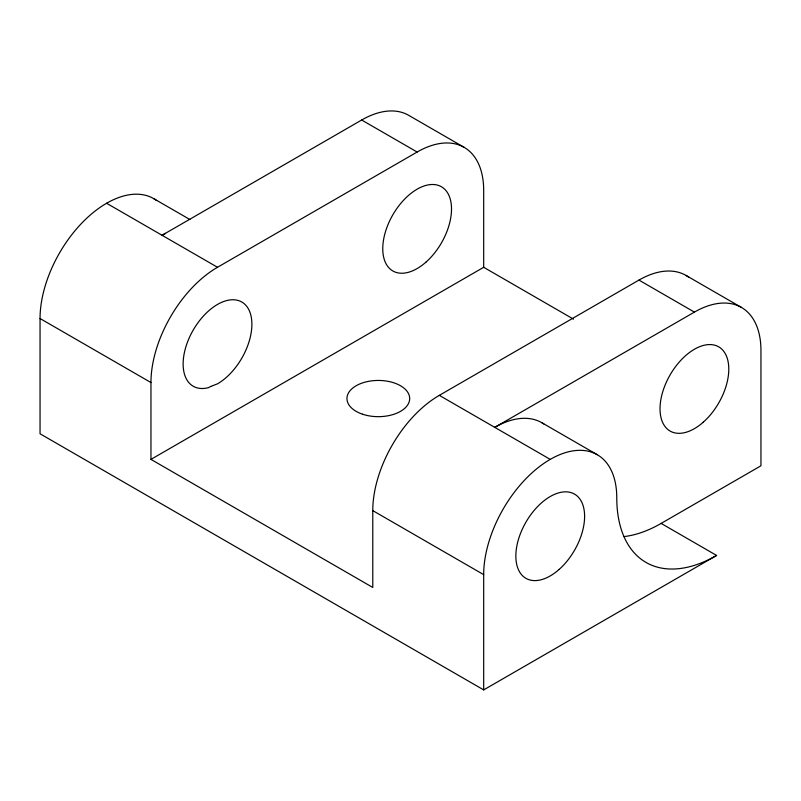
<?xml version="1.0" encoding="UTF-8"?>
<svg xmlns="http://www.w3.org/2000/svg" width="801" height="801" viewBox="0 0 801 801"><rect width="100%" height="100%" fill="white"/><g stroke="black" fill="none" stroke-linecap="round" stroke-linejoin="round"><path stroke-width="1.2" d="M464.19 147.374L408.74 115.354A94.107 54.338 -60 0 0 361.682 120.01L162.052 235.274A94.107 54.338 -60 0 1 165.517 233.371M217.502 267.284L417.141 152.03A94.107 54.338 -60 0 1 483.684 190.448L483.684 267.294L150.958 459.384L150.958 382.548A94.107 54.338 -60 0 1 217.502 267.284L106.593 203.254M150.958 459.384L372.775 587.453L372.775 510.607A94.107 54.338 -60 0 1 439.318 395.354L638.948 280.09A94.107 54.338 -60 0 1 688.97 277.376M624.149 536.57A141.166 81.502 -60 0 0 661.135 523.413L760.95 465.792L760.95 350.528A94.107 54.338 -60 0 0 694.407 312.11L494.768 427.364A94.107 54.338 -60 0 1 543.819 423.959M156.616 200.54A94.107 54.338 -60 0 0 83.144 221.727A94.107 54.338 -60 0 0 40.05 318.518L40.05 433.772L483.684 689.901L716.585 555.433A141.166 81.502 -60 0 1 616.77 497.801A94.107 54.338 -60 0 0 550.227 459.384L439.318 395.354M686.006 275.434L741.456 307.454M361.682 120.01L417.141 152.03M638.948 280.09L694.407 312.11M483.684 267.294L573.486 319.138M153.652 198.598L189.907 219.524M541.826 422.708L597.276 454.718M661.135 523.413L716.585 555.433M40.05 318.518L150.958 382.548M372.775 510.607L483.684 574.637L483.684 689.901M483.684 574.637A94.107 54.338 -60 0 1 550.227 459.384M210.713 386.462L208.6 387.614A48.621 28.075 -60 0 1 191.169 333.817A48.621 28.075 -60 0 1 248.66 309.356A48.621 28.075 -60 0 1 217.502 383.829L210.713 386.462M559.128 569.431A48.621 28.075 -60 0 0 574.537 494.117A48.621 28.075 -60 0 0 517.015 545.121A48.621 28.075 -60 0 0 559.128 569.431M426.032 262.077A48.621 28.075 -60 0 0 441.451 186.763A48.621 28.075 -60 0 0 383.929 237.767A48.621 28.075 -60 0 0 426.032 262.077M703.308 422.157A48.621 28.075 -60 0 0 718.717 346.843A48.621 28.075 -60 0 0 661.195 397.847A48.621 28.075 -60 0 0 703.308 422.157M362.633 414.237A31.369 18.113 0 0 0 409.691 398.558A31.369 18.113 0 0 0 362.633 382.868A31.369 18.113 0 0 0 362.633 414.237"/></g></svg>
